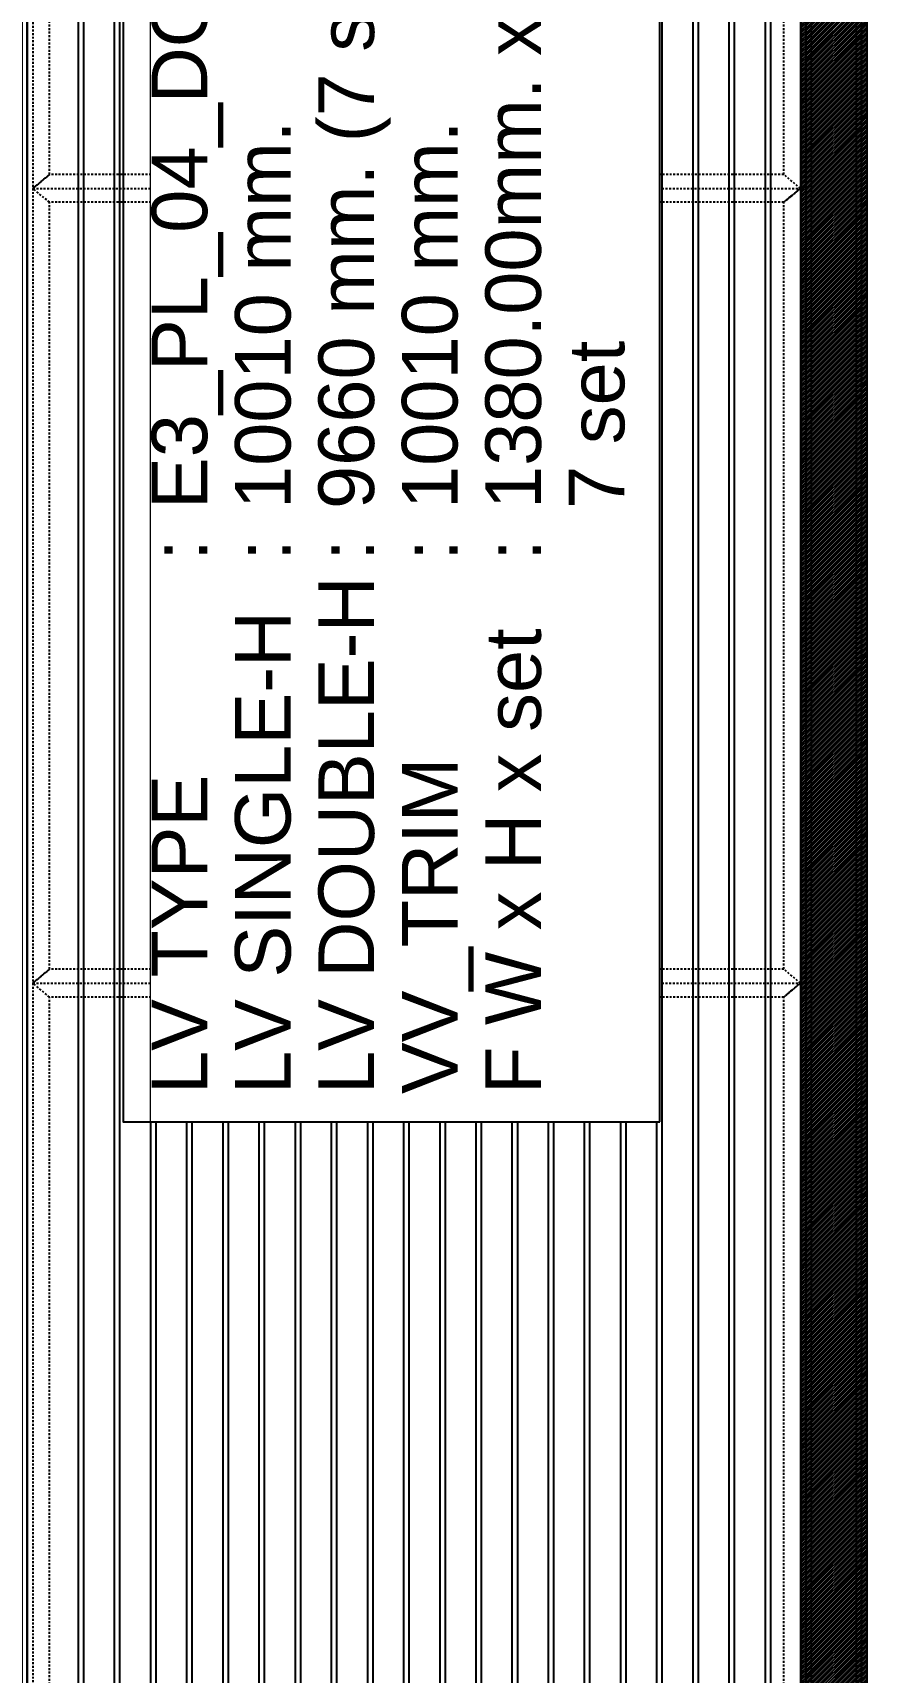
# Model space of a CAD drawing. Header units: millimetres. Extents: x 663313 to 1226001, y 1431724 to 1620898.
# Drawn here: x 958817 to 960317, y 1516005 to 1518955 of the extents above; entities that cross this region are included whole.
import ezdxf

# ---------------------------------------------------------------- set-up
doc = ezdxf.new("R2010")
doc.units = ezdxf.units.MM
doc.set_wipeout_variables(frame=1)
for name, pattern in [('CENTER', [50.800000000000004, 31.75, -6.35, 6.35, -6.35]), ('DPA_Grid _ Level 100', [1000, 550, -160, 130, -160]), ('Grid Line', [22.225, 12.7, -3.175000000000001, 3.175000000000001, -3.175000000000001]), ('HIDDEN', [0.375, 0.25, -0.125]), ('TA_GL_000.70000', [1.925, 0.7, -0.175, 0.175, -0.175, 0.7]), ('TA_HL_001.00000', [6.5, 3.55, -2.95]), ('XKITLINE00', [0]), ('XKITLINE02', [4, 2, -2])]:
    doc.linetypes.add(name, pattern=pattern)
for name, color, linetype, plot in [('000 - 0_HIDE_OBJ_FRAMING_DEF_SUB', 7, 'Continuous', False), ('000_AREA_ASPG_AREA_HATCH_', 7, 'Continuous', False), ('000_AREA_ASPG_AREA_MAIN_COLOR_1', 7, 'Continuous', False)]:
    doc.layers.add(name, color=color, linetype=linetype, plot=plot)
for name, color, linetype in [('000 - 0_SYM_DWG_GRIDLINE_MAIN_COLOR_251', 7, 'Continuous'), ('000 - CONCRETE_COL_HATCH_', 7, 'Continuous'), ('000 - ESTIMATE_ASPG_MAIN_COLOR_6', 7, 'Continuous'), ('000 - ESTIMATE_ASPG_TEXT_COLOR_1', 7, 'Continuous'), ('000 - ESTIMATE_ASPG_WIPEOUT_', 7, 'Continuous'), ('000 - GRID', 7, 'CENTER'), ('010 - ASPG_EXTR_MAIN_COLOR_2', 7, 'Continuous'), ('010 - ASPG_EXTR_WIPEOUT_', 7, 'Continuous'), ('010 - ASPG_FRAMING_MAIN_COLOR_1', 7, 'Continuous'), ('010 - ASPG_FRAMING_SUB_COLOR_2', 7, 'Continuous')]:
    doc.layers.add(name, color=color, linetype=linetype)
for name, color, linetype, lineweight in [('A-FLOR-E', 7, 'Continuous', 9), ('Bolt', 7, 'Continuous', 0), ('Part', 7, 'Continuous', 0)]:
    doc.layers.add(name, color=color, linetype=linetype, lineweight=lineweight)
doc.styles.add('_Arial', font='arial.ttf')
doc.styles.add('Arial', font='arial.ttf')
doc.styles.add('TA', font='', dxfattribs={"height": 4.5})
doc.styles.get('TA').set_extended_font_data('Cordia New')
doc.dimstyles.new('Dim - 40 - End', dxfattribs={"dimscale": 0.04, "dimtxt": 3, "dimasz": 1, "dimexe": 0, "dimexo": 2.5, "dimgap": 1.5, "dimtad": 1, "dimdec": 0, "dimlfac": 1000, "dimzin": 1, "dimdsep": 46, "dimtxsty": 'Arial', "dimblk": 'END', "dimcen": 0.09, "dimclrd": 7, "dimclre": 7, "dimclrt": 7, "dimadec": 0, "dimazin": 0, "dimtfac": 1, "dimtdec": 0, "dimtix": 1, "dimtofl": 0, "dimtmove": 2, "dimatfit": 3, "dimfxl": 1, "dimtfill": 1, "dimtfillclr": 256, "dimtolj": 1, "dimtzin": 0, "dimarcsym": 0})

# ---------------------------------------------------------------- blocks, each defined once
blk = doc.blocks.new('*U4825')
at = {"layer": '000 - 0_SYM_DWG_GRIDLINE_MAIN_COLOR_251', "color": 7, "linetype": 'ByBlock', "ltscale": 5}
blk.add_line((30, 7.023125110215677e-13), (-325.9999999999993, -6.822776000611202e-13), dxfattribs=at)
at = {"color": 7, "style": 'TA', "flags": 1}
blk.add_attdef('LOCATION', (5.999999999999999, -6.000000000000001), '', height=4.5, rotation=270, dxfattribs=at)
blk = doc.blocks.new('W-1-PP18-ST_ENT4_REV00_20260602-145720_ELEVATION_3_DIMS')
at = {"layer": '000 - GRID', "color": 7, "linetype": 'TA_GL_000.70000', "xscale": 50, "yscale": 50, "zscale": 50, "rotation": 180}
for p in [(-14800, 110950.0000000002), (-14800, 109850.0000000002), (-14800, 108540.0000000002)]:
    blk.add_blockref('*U4825', p, dxfattribs=at)
blk = doc.blocks.new('W-1-PP18-ST_ENT4_REV00_20260602-153342_ELEVATION_3_EX')
at = {"layer": '000 - 0_HIDE_OBJ_FRAMING_DEF_SUB', "color": 7, "linetype": 'DPA_Grid _ Level 100'}
blk.add_line((-21029.53614611097, 110950), (7102.105642674607, 110950), dxfattribs=at)
blk = doc.blocks.new('GM_Louver Grill Vertical Z1 - Z Profile-23736417-ENT 4 ELE-3 sheet')
at = {"layer": '000 - 0_HIDE_OBJ_FRAMING_DEF_SUB', "color": 7}
blk.add_line((-1809423.641569018, 105340.0000002384), (-1809423.641569018, 115350.0000002384), dxfattribs=at)
blk = doc.blocks.new('8')
at = {"layer": '000 - 0_HIDE_OBJ_FRAMING_DEF_SUB', "color": 7}
for p, q in [((185524.8187365532, 115350.0000002384), (185524.8187365532, 105340.0000002384)), ((185624.8187366724, 115350.0000002384), (185624.8187366724, 105340.0000002384))]:
    blk.add_line(p, q, dxfattribs=at)
for points in [[(184074.8186743259, 115350.0000002384), (185574.818736434, 115350.0000002384), (185574.818736434, 105340.0000002384), (184074.8186743259, 105340.0000002384)], [(187074.8187988997, 115350.0000002384), (185574.818736434, 115350.0000002384), (185574.818736434, 105340.0000002384), (187074.8187988997, 105340.0000002384)]]:
    blk.add_lwpolyline(points, close=True, dxfattribs=at)
for p in [(1993598.460225582, 2.384185791015625e-07), (1993673.460229039, 2.384185791015625e-07), (1993748.460232496, 2.384185791015625e-07), (1993823.460235834, 2.384185791015625e-07), (1993898.460239291, 2.384185791015625e-07), (1993973.460242629, 2.384185791015625e-07), (1994048.460246205, 2.384185791015625e-07), (1994123.460249662, 2.384185791015625e-07), (1994198.460253119, 2.384185791015625e-07), (1994273.460256815, 2.384185791015625e-07), (1994348.460260153, 2.384185791015625e-07), (1994423.46026361, 2.384185791015625e-07), (1994498.460267067, 2.384185791015625e-07), (1994573.460270524, 2.384185791015625e-07), (1994648.460273981, 2.384185791015625e-07), (1994723.460277319, 2.384185791015625e-07), (1994798.460280776, 2.384185791015625e-07), (1994873.460284233, 2.384185791015625e-07)]:
    blk.add_blockref('GM_Louver Grill Vertical Z1 - Z Profile-23736417-ENT 4 ELE-3 sheet', p, dxfattribs=at)
blk = doc.blocks.new('*A3402344')
at = {"layer": 'Part', "color": 7, "linetype": 'XKITLINE00', "lineweight": 0}
for p, q in [((658.5472110000001, 131.130227), (659.5472110000001, 131.130227)), ((658.5472110000001, 131.130227), (658.5472110000001, 118.530227)), ((659.5472110000001, 131.130227), (659.5472110000001, 118.530227)), ((658.5472110000001, 117.820227), (658.5472110000001, 103.530227)), ((659.5472110000001, 117.820227), (659.5472110000001, 103.530227))]:
    blk.add_line(p, q, dxfattribs=at)
at = {"layer": 'Part', "color": 7, "linetype": 'XKITLINE02', "lineweight": 0}
for p, q in [((658.5472120000001, 131.130227), (658.5472120000001, 75.930227)), ((659.0172110000001, 131.130227), (659.0172110000001, 75.930227)), ((659.017212, 131.130227), (659.017212, 75.930227)), ((659.077211, 131.130227), (659.077211, 75.930227)), ((659.077212, 131.130227), (659.077212, 75.930227)), ((659.5472110000001, 131.130227), (659.5472120000001, 131.130227)), ((659.5472110000001, 131.130227), (659.5472120000001, 131.130227)), ((659.5472120000001, 131.130227), (659.5472120000001, 75.930227)), ((658.5472110000001, 118.530227), (658.5472110000001, 117.820227)), ((659.5472110000001, 118.530227), (659.5472110000001, 117.820227))]:
    blk.add_line(p, q, dxfattribs=at)
blk = doc.blocks.new('*A3482404')
at = {"layer": 'Part', "color": 7, "linetype": 'XKITLINE00', "lineweight": 0}
for p, q in [((659.017209, 117.820227), (659.077209, 117.820227)), ((659.017209, 117.520227), (659.017209, 117.820227)), ((659.077211, 117.820227), (659.077209, 117.820227)), ((659.077209, 117.820227), (659.077209, 117.520227)), ((659.077209, 117.520227), (659.017209, 117.520227)), ((659.01721, 116.820227), (659.017209, 117.520227)), ((659.077209, 117.520227), (659.0772099999999, 116.820227)), ((659.0772099999999, 116.820227), (659.01721, 116.820227))]:
    blk.add_line(p, q, dxfattribs=at)
at = {"layer": 'Part', "color": 7, "linetype": 'XKITLINE02', "lineweight": 0}
for p, q in [((659.0172110000001, 116.820227), (659.0172110000001, 117.820227)), ((659.077209, 117.820227), (659.077211, 117.820227)), ((659.077211, 116.820227), (659.077211, 117.820227))]:
    blk.add_line(p, q, dxfattribs=at)
blk = doc.blocks.new('*A3483405')
at = {"layer": 'Part', "color": 7, "linetype": 'XKITLINE00', "lineweight": 0}
for p, q in [((658.547209, 117.820227), (658.547209, 117.880227)), ((659.547209, 117.820227), (658.547209, 117.820227)), ((659.547209, 117.820227), (659.547209, 117.880227)), ((659.5472110000001, 117.820227), (659.547209, 117.820227))]:
    blk.add_line(p, q, dxfattribs=at)
at = {"layer": 'Part', "color": 7, "linetype": 'XKITLINE02', "lineweight": 0}
for p, q in [((658.547209, 117.880227), (658.5472110000001, 117.880227)), ((658.547209, 117.880227), (659.5472110000001, 117.880227)), ((658.5472110000001, 117.880227), (658.5472110000001, 117.820227)), ((659.547209, 117.820227), (659.5472110000001, 117.820227)), ((659.5472110000001, 117.880227), (659.5472110000001, 117.820227))]:
    blk.add_line(p, q, dxfattribs=at)
blk = doc.blocks.new('*A3484406')
at = {"layer": 'Bolt'}
for points in [[(658.8172102138168, 117.88022684599), (658.8172102138168, 117.82022684599), (658.6772096527653, 117.82022684599), (658.6772096527653, 117.88022684599)], [(658.8172100225491, 117.94022684599), (658.8172100225491, 117.88022684599), (658.6772098440329, 117.88022684599), (658.6772098440329, 117.94022684599)], [(659.4172102138162, 117.88022684599), (659.4172102138162, 117.82022684599), (659.2772096527648, 117.82022684599), (659.2772096527648, 117.88022684599)], [(659.4172100225486, 117.94022684599), (659.4172100225486, 117.88022684599), (659.2772098440323, 117.88022684599), (659.2772098440323, 117.94022684599)]]:
    blk.add_hatch(color=7, dxfattribs=at).paths.add_polyline_path(points, flags=17)
at = {"layer": 'Bolt', "color": 7, "linetype": 'XKITLINE00', "lineweight": 0}
for p, q in [((658.74721, 117.741027), (658.74721, 118.170227)), ((659.34721, 117.741027), (659.34721, 118.170227)), ((658.67721, 117.880227), (658.67721, 117.940227)), ((658.67721, 117.820227), (658.67721, 117.880227)), ((658.8172099999999, 117.880227), (658.8172099999999, 117.940227)), ((658.8172099999999, 117.820227), (658.8172099999999, 117.880227)), ((659.27721, 117.880227), (659.27721, 117.940227)), ((659.27721, 117.820227), (659.27721, 117.880227)), ((659.41721, 117.880227), (659.41721, 117.940227)), ((659.41721, 117.820227), (659.41721, 117.880227))]:
    blk.add_line(p, q, dxfattribs=at)
blk = doc.blocks.new('*A3495417')
at = {"layer": 'Bolt'}
for points in [[(658.0772110554091, 131.23022684599), (658.0772110554091, 131.33022684599), (658.2172116164609, 131.33022684599), (658.2172116164609, 131.23022684599)], [(659.8772110554074, 131.23022684599), (659.8772110554074, 131.33022684599), (660.0172116164591, 131.33022684599), (660.0172116164591, 131.23022684599)]]:
    blk.add_hatch(color=7, dxfattribs=at).paths.add_polyline_path(points, flags=17)
at = {"layer": 'Bolt', "color": 7, "linetype": 'XKITLINE00', "lineweight": 0}
for p, q in [((658.077211, 131.230227), (658.077211, 131.330227)), ((658.1472110000001, 131.230227), (658.1472110000001, 131.330227)), ((658.217212, 131.230227), (658.217212, 131.330227)), ((659.877211, 131.230227), (659.877211, 131.330227)), ((659.947211, 131.230227), (659.947211, 131.330227)), ((660.017212, 131.230227), (660.017212, 131.330227))]:
    blk.add_line(p, q, dxfattribs=at)
blk = doc.blocks.new('*A3496418')
at = {"layer": 'Bolt', "color": 7, "linetype": 'XKITLINE02', "lineweight": 0}
for p, q in [((659.077211, 131.000227), (659.0172110000001, 131.000227)), ((659.127211, 131.100227), (659.077211, 131.100227)), ((659.206411, 130.930227), (658.7772110000001, 130.930227)), ((659.077211, 130.860227), (659.0172110000001, 130.860227)), ((659.127211, 130.760227), (659.077211, 130.760227))]:
    blk.add_line(p, q, dxfattribs=at)
blk = doc.blocks.new('*A3497419')
at = {"layer": 'Part', "color": 7, "linetype": 'XKITLINE00', "lineweight": 0}
for p, q in [((657.74721, 131.530227), (657.9472099999999, 131.330227)), ((657.9472099999999, 131.330227), (660.177212, 131.330227)), ((660.17721, 131.330227), (660.34721, 131.530227))]:
    blk.add_line(p, q, dxfattribs=at)
at = {"layer": 'Part', "color": 7, "linetype": 'XKITLINE02', "lineweight": 0}
for p, q in [((657.74721, 131.530227), (660.347212, 131.530227)), ((657.947212, 131.330227), (657.747212, 131.530227)), ((660.177212, 131.330227), (660.347212, 131.530227))]:
    blk.add_line(p, q, dxfattribs=at)
blk = doc.blocks.new('*A3498420')
at = {"layer": 'Part', "color": 7, "linetype": 'XKITLINE00', "lineweight": 0}
for p, q in [((659.077211, 131.230227), (659.077211, 131.130227)), ((659.677211, 131.180227), (659.127211, 131.180227)), ((659.127211, 131.180227), (659.127211, 131.130227)), ((659.677211, 131.180227), (659.677211, 131.230227))]:
    blk.add_line(p, q, dxfattribs=at)
at = {"layer": 'Part', "color": 7, "linetype": 'XKITLINE02', "lineweight": 0}
for p, q in [((659.077211, 131.230227), (659.677212, 131.230227)), ((659.077212, 130.630227), (659.077211, 131.130227)), ((659.127211, 131.130227), (659.127212, 130.630227)), ((659.677212, 131.230227), (659.677212, 131.180227)), ((659.077211, 130.630227), (659.127212, 130.630227))]:
    blk.add_line(p, q, dxfattribs=at)
blk = doc.blocks.new('*A3499421')
at = {"layer": 'Part', "color": 7, "linetype": 'XKITLINE00', "lineweight": 0}
for p, q in [((657.9472099999999, 131.230227), (657.9472099999999, 131.330227)), ((657.9472099999999, 131.330227), (660.14721, 131.330227)), ((660.14721, 131.230227), (660.14721, 131.330227)), ((660.14721, 131.330227), (660.147212, 131.330227)), ((660.14721, 131.230227), (657.9472099999999, 131.230227)), ((660.147212, 131.230227), (660.14721, 131.230227))]:
    blk.add_line(p, q, dxfattribs=at)
at = {"layer": 'Part', "color": 7, "linetype": 'XKITLINE02', "lineweight": 0}
for p, q in [((657.947212, 131.230227), (657.947212, 131.330227)), ((660.14721, 131.330227), (660.147212, 131.330227)), ((660.147212, 131.230227), (660.147212, 131.330227)), ((660.14721, 131.230227), (660.147212, 131.230227))]:
    blk.add_line(p, q, dxfattribs=at)
blk = doc.blocks.new('*A3562473')
at = {"layer": 'Part', "color": 7, "linetype": 'XKITLINE00', "lineweight": 0}
for p, q in [((668.547236, 131.130227), (669.547236, 131.130227)), ((668.547236, 131.130227), (668.547236, 118.530227)), ((669.547236, 131.130227), (669.547236, 118.530227)), ((668.547236, 117.820227), (668.547236, 103.530227)), ((669.547236, 117.820227), (669.547236, 103.530227))]:
    blk.add_line(p, q, dxfattribs=at)
at = {"layer": 'Part', "color": 7, "linetype": 'XKITLINE02', "lineweight": 0}
for p, q in [((668.547237, 131.130227), (668.547237, 84.030227)), ((669.017236, 131.130227), (669.017236, 84.030227)), ((669.017237, 131.130227), (669.017237, 84.030227)), ((669.0772360000001, 131.130227), (669.0772360000001, 84.030227)), ((669.077237, 131.130227), (669.077237, 84.030227)), ((669.547236, 131.130227), (669.547237, 131.130227)), ((669.547236, 131.130227), (669.547237, 131.130227)), ((669.547237, 131.130227), (669.547237, 84.030227)), ((668.547236, 118.530227), (668.547236, 117.820227)), ((669.547236, 118.530227), (669.547236, 117.820227))]:
    blk.add_line(p, q, dxfattribs=at)
blk = doc.blocks.new('*A3655497')
at = {"layer": 'Part', "color": 7, "linetype": 'XKITLINE00', "lineweight": 0}
for p, q in [((669.017234, 117.820227), (669.077234, 117.820227)), ((669.017234, 117.520227), (669.017234, 117.820227)), ((669.0772360000001, 117.820227), (669.077234, 117.820227)), ((669.077234, 117.820227), (669.077234, 117.520227)), ((669.077234, 117.520227), (669.017234, 117.520227)), ((669.017236, 116.820227), (669.017234, 117.520227)), ((669.077234, 117.520227), (669.0772360000001, 116.820227)), ((669.0772360000001, 116.820227), (669.017236, 116.820227))]:
    blk.add_line(p, q, dxfattribs=at)
at = {"layer": 'Part', "color": 7, "linetype": 'XKITLINE02', "lineweight": 0}
for p, q in [((669.017236, 116.820227), (669.017236, 117.820227)), ((669.077234, 117.820227), (669.0772360000001, 117.820227)), ((669.0772360000001, 116.820227), (669.0772360000001, 117.820227))]:
    blk.add_line(p, q, dxfattribs=at)
blk = doc.blocks.new('*A3656498')
at = {"layer": 'Part', "color": 7, "linetype": 'XKITLINE00', "lineweight": 0}
for p, q in [((668.547234, 117.820227), (668.547234, 117.880227)), ((669.547234, 117.820227), (668.547234, 117.820227)), ((669.547234, 117.820227), (669.547234, 117.880227)), ((669.547236, 117.820227), (669.547234, 117.820227))]:
    blk.add_line(p, q, dxfattribs=at)
at = {"layer": 'Part', "color": 7, "linetype": 'XKITLINE02', "lineweight": 0}
for p, q in [((668.547234, 117.880227), (668.547236, 117.880227)), ((668.547234, 117.880227), (669.547236, 117.880227)), ((668.547236, 117.880227), (668.547236, 117.820227)), ((669.547234, 117.820227), (669.547236, 117.820227)), ((669.547236, 117.820227), (669.547236, 117.880227))]:
    blk.add_line(p, q, dxfattribs=at)
blk = doc.blocks.new('*A3657499')
at = {"layer": 'Bolt'}
for points in [[(668.8172354675557, 117.88022684599), (668.8172354675557, 117.82022684599), (668.6772349065043, 117.82022684599), (668.6772349065043, 117.88022684599)], [(668.8172352762881, 117.94022684599), (668.8172352762881, 117.88022684599), (668.6772350977718, 117.88022684599), (668.6772350977718, 117.94022684599)], [(669.4172354675552, 117.88022684599), (669.4172354675552, 117.82022684599), (669.2772349065036, 117.82022684599), (669.2772349065036, 117.88022684599)], [(669.4172352762876, 117.94022684599), (669.4172352762876, 117.88022684599), (669.2772350977713, 117.88022684599), (669.2772350977713, 117.94022684599)]]:
    blk.add_hatch(color=7, dxfattribs=at).paths.add_polyline_path(points, flags=17)
at = {"layer": 'Bolt', "color": 7, "linetype": 'XKITLINE00', "lineweight": 0}
for p, q in [((668.7472349999999, 117.741027), (668.7472349999999, 118.170227)), ((669.347235, 117.741027), (669.347235, 118.170227)), ((668.677235, 117.880227), (668.677235, 117.940227)), ((668.677235, 117.820227), (668.677235, 117.880227)), ((668.817235, 117.880227), (668.817235, 117.940227)), ((668.817235, 117.820227), (668.817235, 117.880227)), ((669.277235, 117.880227), (669.277235, 117.940227)), ((669.277235, 117.820227), (669.277235, 117.880227)), ((669.417235, 117.880227), (669.417235, 117.940227)), ((669.417235, 117.820227), (669.417235, 117.880227))]:
    blk.add_line(p, q, dxfattribs=at)
blk = doc.blocks.new('*A3658500')
at = {"layer": 'Bolt'}
for points in [[(668.077236309148, 131.23022684599), (668.077236309148, 131.33022684599), (668.2172368701997, 131.33022684599), (668.2172368701997, 131.23022684599)], [(669.8772363091464, 131.23022684599), (669.8772363091464, 131.33022684599), (670.0172368701982, 131.33022684599), (670.0172368701982, 131.23022684599)]]:
    blk.add_hatch(color=7, dxfattribs=at).paths.add_polyline_path(points, flags=17)
at = {"layer": 'Bolt', "color": 7, "linetype": 'XKITLINE00', "lineweight": 0}
for p, q in [((668.0772360000001, 131.230227), (668.0772360000001, 131.330227)), ((668.147237, 131.230227), (668.147237, 131.330227)), ((668.217237, 131.230227), (668.217237, 131.330227)), ((669.877236, 131.230227), (669.877236, 131.330227)), ((669.947237, 131.230227), (669.947237, 131.330227)), ((670.017237, 131.230227), (670.017237, 131.330227))]:
    blk.add_line(p, q, dxfattribs=at)
blk = doc.blocks.new('*A3659501')
at = {"layer": 'Bolt', "color": 7, "linetype": 'XKITLINE02', "lineweight": 0}
for p, q in [((669.077237, 131.000227), (669.017237, 131.000227)), ((669.127237, 131.100227), (669.077237, 131.100227)), ((669.206437, 130.930227), (668.777237, 130.930227)), ((669.077237, 130.860227), (669.017237, 130.860227)), ((669.127237, 130.760227), (669.077237, 130.760227))]:
    blk.add_line(p, q, dxfattribs=at)
blk = doc.blocks.new('*A3660502')
at = {"layer": 'Part', "color": 7, "linetype": 'XKITLINE00', "lineweight": 0}
for p, q in [((667.7472349999999, 131.530227), (667.9472360000001, 131.330227)), ((667.9472360000001, 131.330227), (670.177237, 131.330227)), ((670.177236, 131.330227), (670.347235, 131.530227))]:
    blk.add_line(p, q, dxfattribs=at)
at = {"layer": 'Part', "color": 7, "linetype": 'XKITLINE02', "lineweight": 0}
for p, q in [((667.7472349999999, 131.530227), (670.347238, 131.530227)), ((667.947237, 131.330227), (667.747238, 131.530227)), ((670.177237, 131.330227), (670.347238, 131.530227))]:
    blk.add_line(p, q, dxfattribs=at)
blk = doc.blocks.new('*A3661503')
at = {"layer": 'Part', "color": 7, "linetype": 'XKITLINE00', "lineweight": 0}
for p, q in [((669.0772360000001, 131.230227), (669.0772360000001, 131.130227)), ((669.677236, 131.180227), (669.127236, 131.180227)), ((669.127236, 131.180227), (669.127236, 131.130227)), ((669.677236, 131.180227), (669.677236, 131.230227))]:
    blk.add_line(p, q, dxfattribs=at)
at = {"layer": 'Part', "color": 7, "linetype": 'XKITLINE02', "lineweight": 0}
for p, q in [((669.0772360000001, 131.230227), (669.677237, 131.230227)), ((669.077237, 130.630227), (669.0772360000001, 131.130227)), ((669.127236, 131.130227), (669.127237, 130.630227)), ((669.677237, 131.230227), (669.677237, 131.180227)), ((669.0772360000001, 130.630227), (669.127237, 130.630227))]:
    blk.add_line(p, q, dxfattribs=at)
blk = doc.blocks.new('*A3662504')
at = {"layer": 'Part', "color": 7, "linetype": 'XKITLINE00', "lineweight": 0}
for p, q in [((667.9472360000001, 131.230227), (667.9472360000001, 131.330227)), ((667.9472360000001, 131.330227), (670.147236, 131.330227)), ((670.147236, 131.230227), (670.147236, 131.330227)), ((670.147236, 131.330227), (670.147237, 131.330227)), ((670.147236, 131.230227), (667.9472360000001, 131.230227)), ((670.147237, 131.230227), (670.147236, 131.230227))]:
    blk.add_line(p, q, dxfattribs=at)
at = {"layer": 'Part', "color": 7, "linetype": 'XKITLINE02', "lineweight": 0}
for p, q in [((667.947237, 131.230227), (667.947237, 131.330227)), ((670.147236, 131.330227), (670.147237, 131.330227)), ((670.147237, 131.230227), (670.147237, 131.330227)), ((670.147236, 131.230227), (670.147237, 131.230227))]:
    blk.add_line(p, q, dxfattribs=at)
blk = doc.blocks.new('END')
at = {"color": 7}
for p, q in [((1.5, 0), (-1.5, 0)), ((-0.7954951288348298, -0.7954951288348866), (0.7954951288348866, 0.7954951288348298)), ((0, 1.5), (0, -1.5))]:
    blk.add_line(p, q, dxfattribs=at)
blk = doc.blocks.new('*D5034')
at = {"layer": '000 - 0_HIDE_OBJ_FRAMING_DEF_SUB', "color": 7, "lineweight": -2, "transparency": 16777216}
for p, q in [((-10360.00000017916, 110084.1764193535), (-10360.00000017916, 110335.1147480011)), ((-10359.96000017916, 110335.1147480011), (-8275.040000179164, 110335.1147480011)), ((-8275.000000179163, 110084.1764193535), (-8275.000000179163, 110335.1147480011))]:
    blk.add_line(p, q, dxfattribs=at)
at = {"layer": 'Defpoints', "color": 7, "transparency": 16777216}
for p in [(-8275.000000179163, 110335.1147480011), (-10360.00000017916, 110084.0764193535), (-8275.000000179163, 110084.0764193535)]:
    blk.add_point(p, dxfattribs=at)
at = {"layer": '000 - 0_HIDE_OBJ_FRAMING_DEF_SUB', "color": 7, "lineweight": -2, "transparency": 16777216, "xscale": 0.04, "yscale": 0.04, "zscale": 0.04, "rotation": 180}
blk.add_blockref('END', (-10360.00000017916, 110335.1147480011), dxfattribs=at)
at = {"layer": '000 - 0_HIDE_OBJ_FRAMING_DEF_SUB', "color": 7, "lineweight": -2, "transparency": 16777216, "xscale": 0.04, "yscale": 0.04, "zscale": 0.04}
blk.add_blockref('END', (-8275.000000179163, 110335.1147480011), dxfattribs=at)
at = {"layer": '000 - 0_HIDE_OBJ_FRAMING_DEF_SUB', "color": 7, "transparency": 16777216, "insert": (-9317.500000179163, 110335.2360167596), "char_height": 0.12, "attachment_point": 5, "style": 'Arial', "bg_fill": 3, "box_fill_scale": 1.1, "bg_fill_color": 256, "bg_fill_true_color": 13158600, "bg_fill_transparency": 0}
blk.add_mtext('\\A1;2085000', dxfattribs=at)
blk = doc.blocks.new('*D4539')
at = {"layer": '000 - 0_HIDE_OBJ_FRAMING_DEF_SUB', "color": 7, "lineweight": -2, "transparency": 16777216}
for p, q in [((-8275.000000179163, 109840.0999537468), (-8275.000000179163, 110091.038282156)), ((-8274.960000179162, 110091.038282156), (-8250.040000179164, 110091.038282156)), ((-8250.000000179163, 109954.913688755), (-8250.000000179163, 110091.038282156))]:
    blk.add_line(p, q, dxfattribs=at)
at = {"layer": 'Defpoints', "color": 7, "transparency": 16777216}
for p in [(-8250.000000179163, 109954.813688755), (-8275.000000179163, 109839.9999537468)]:
    blk.add_point(p, dxfattribs=at)
at = {"layer": '000 - 0_HIDE_OBJ_FRAMING_DEF_SUB', "color": 7, "lineweight": -2, "transparency": 16777216, "xscale": 0.04, "yscale": 0.04, "zscale": 0.04, "rotation": 180}
blk.add_blockref('END', (-8275.000000179163, 110091.038282156), dxfattribs=at)
at = {"layer": '000 - 0_HIDE_OBJ_FRAMING_DEF_SUB', "color": 7, "lineweight": -2, "transparency": 16777216, "xscale": 0.04, "yscale": 0.04, "zscale": 0.04}
blk.add_blockref('END', (-8250.000000179163, 110091.038282156), dxfattribs=at)
at = {"layer": '000 - 0_HIDE_OBJ_FRAMING_DEF_SUB', "color": 7, "transparency": 16777216, "insert": (-8262.500000179163, 110091.1595509145), "char_height": 0.12, "attachment_point": 5, "style": 'Arial', "bg_fill": 3, "box_fill_scale": 1.1, "bg_fill_color": 256, "bg_fill_true_color": 13158600, "bg_fill_transparency": 0}
blk.add_mtext('\\A1;25000', dxfattribs=at)
at = {"layer": 'Defpoints', "color": 7, "transparency": 16777216}
blk.add_point((-8250.000000179163, 110091.038282156), dxfattribs=at)
blk = doc.blocks.new('*D5035')
at = {"layer": '000 - 0_HIDE_OBJ_FRAMING_DEF_SUB', "color": 7, "lineweight": -2, "transparency": 16777216}
for p, q in [((-8250.000000179163, 110198.9901543617), (-8250.000000179163, 110335.1147480011)), ((-8249.960000179162, 110335.1147480011), (-7850.040000179163, 110335.1147480011)), ((-7850.000000179163, 110120.1177049637), (-7850.000000179163, 110335.1147480011))]:
    blk.add_line(p, q, dxfattribs=at)
at = {"layer": 'Defpoints', "color": 7, "transparency": 16777216}
for p in [(-7850.000000179163, 110335.1147480011), (-8250.000000179163, 110198.8901543617), (-7850.000000179163, 110120.0177049637)]:
    blk.add_point(p, dxfattribs=at)
at = {"layer": '000 - 0_HIDE_OBJ_FRAMING_DEF_SUB', "color": 7, "lineweight": -2, "transparency": 16777216, "xscale": 0.04, "yscale": 0.04, "zscale": 0.04, "rotation": 180}
blk.add_blockref('END', (-8250.000000179163, 110335.1147480011), dxfattribs=at)
at = {"layer": '000 - 0_HIDE_OBJ_FRAMING_DEF_SUB', "color": 7, "lineweight": -2, "transparency": 16777216, "xscale": 0.04, "yscale": 0.04, "zscale": 0.04}
blk.add_blockref('END', (-7850.000000179163, 110335.1147480011), dxfattribs=at)
at = {"layer": '000 - 0_HIDE_OBJ_FRAMING_DEF_SUB', "color": 7, "transparency": 16777216, "insert": (-8050.000000179163, 110335.2360167596), "char_height": 0.12, "attachment_point": 5, "style": 'Arial', "bg_fill": 3, "box_fill_scale": 1.1, "bg_fill_color": 256, "bg_fill_true_color": 13158600, "bg_fill_transparency": 0}
blk.add_mtext('\\A1;400000', dxfattribs=at)
blk = doc.blocks.new('*D4540')
at = {"layer": '000 - 0_HIDE_OBJ_FRAMING_DEF_SUB', "color": 7, "lineweight": -2, "transparency": 16777216}
for p, q in [((-7850.000000179163, 109876.0412392664), (-7850.000000179163, 110091.0382823038)), ((-7849.960000179163, 110091.0382823038), (-7825.037300088755, 110091.0382823038)), ((-7824.997300088755, 109840.0999538946), (-7824.997300088755, 110091.0382823038))]:
    blk.add_line(p, q, dxfattribs=at)
at = {"layer": 'Defpoints', "color": 7, "transparency": 16777216}
for p in [(-7850.000000179163, 109875.9412392664), (-7824.997300088755, 109839.9999538946)]:
    blk.add_point(p, dxfattribs=at)
at = {"layer": '000 - 0_HIDE_OBJ_FRAMING_DEF_SUB', "color": 7, "lineweight": -2, "transparency": 16777216, "xscale": 0.04, "yscale": 0.04, "zscale": 0.04, "rotation": 180}
blk.add_blockref('END', (-7850.000000179163, 110091.0382823038), dxfattribs=at)
at = {"layer": '000 - 0_HIDE_OBJ_FRAMING_DEF_SUB', "color": 7, "lineweight": -2, "transparency": 16777216, "xscale": 0.04, "yscale": 0.04, "zscale": 0.04}
blk.add_blockref('END', (-7824.997300088755, 110091.0382823038), dxfattribs=at)
at = {"layer": '000 - 0_HIDE_OBJ_FRAMING_DEF_SUB', "color": 7, "transparency": 16777216, "insert": (-7837.498650133959, 110091.1595919901), "char_height": 0.12, "attachment_point": 5, "style": 'Arial', "bg_fill": 3, "box_fill_scale": 1.1, "bg_fill_color": 256, "bg_fill_true_color": 13158600, "bg_fill_transparency": 0}
blk.add_mtext('\\A1;25003', dxfattribs=at)
at = {"layer": 'Defpoints', "color": 7, "transparency": 16777216}
blk.add_point((-7824.997300088755, 110091.0382823038), dxfattribs=at)
blk = doc.blocks.new('*D5036')
at = {"layer": '000 - 0_HIDE_OBJ_FRAMING_DEF_SUB', "color": 7, "lineweight": -2, "transparency": 16777216}
for p, q in [((-7824.997300088755, 110084.1764193535), (-7824.997300088755, 110335.1147480011)), ((-7824.957300088755, 110335.1147480011), (-4930.040000059954, 110335.1147480011)), ((-4930.000000059954, 110084.1764193535), (-4930.000000059954, 110335.1147480011))]:
    blk.add_line(p, q, dxfattribs=at)
at = {"layer": 'Defpoints', "color": 7, "transparency": 16777216}
for p in [(-4930.000000059954, 110335.1147480011), (-7824.997300088755, 110084.0764193535), (-4930.000000059954, 110084.0764193535)]:
    blk.add_point(p, dxfattribs=at)
at = {"layer": '000 - 0_HIDE_OBJ_FRAMING_DEF_SUB', "color": 7, "lineweight": -2, "transparency": 16777216, "xscale": 0.04, "yscale": 0.04, "zscale": 0.04, "rotation": 180}
blk.add_blockref('END', (-7824.997300088755, 110335.1147480011), dxfattribs=at)
at = {"layer": '000 - 0_HIDE_OBJ_FRAMING_DEF_SUB', "color": 7, "lineweight": -2, "transparency": 16777216, "xscale": 0.04, "yscale": 0.04, "zscale": 0.04}
blk.add_blockref('END', (-4930.000000059954, 110335.1147480011), dxfattribs=at)
at = {"layer": '000 - 0_HIDE_OBJ_FRAMING_DEF_SUB', "color": 7, "transparency": 16777216, "insert": (-6377.498650074354, 110335.2360167596), "char_height": 0.12, "attachment_point": 5, "style": 'Arial', "bg_fill": 3, "box_fill_scale": 1.1, "bg_fill_color": 256, "bg_fill_true_color": 13158600, "bg_fill_transparency": 0}
blk.add_mtext('\\A1;2894997', dxfattribs=at)
blk = doc.blocks.new('W-1-PP18-ST_ENT4_REV00_20260602-155515_ELEVATION_3_PRECAST')
at = {"layer": '000 - CONCRETE_COL_HATCH_'}
h = blk.add_hatch(dxfattribs=at)
h.set_pattern_fill('ANSI31', angle=-2.197154778051754e-15)
h.set_pattern_definition([(45, (0, 0), (-1122.532015133644, 1122.532015133644), [])])
edge = h.paths.add_edge_path()
edge.add_line((-1445.002800047747, 105359.9999537468), (-1445.002800047747, 115359.9999537468))
edge.add_line((-1445.002800047747, 115359.9999537468), (-4425.002800166956, 115359.9999537468))
edge.add_line((-4425.002800166956, 115359.9999537468), (-4425.002800166956, 105339.9999537468))
edge.add_line((-4425.002800166956, 105339.9999537468), (-13505.00280004775, 105339.9999537468))
edge.add_line((-13505.00280004775, 105339.9999537468), (-13505.00280004775, 102340.0000000002))
edge.add_line((-13505.00280004775, 102340.0000000002), (-1445.002600014559, 102340.0000000002))
edge.add_line((-1445.002600014559, 102340.0000000002), (-1445.002600014559, 105339.9999537468))
h = blk.add_hatch(dxfattribs=at)
h.set_pattern_fill('AR-CONC', scale=0.05, angle=-2.197154778051754e-15)
h.set_pattern_definition([(50, (0, 0), (4554.6167249001, -398.4771384725773), [476.2500000000001, -5238.750000000001]), (355, (0, 0), (-881.0855356242333, 4776.421130975879), [381, -4191.01460425]), (100.4514447, (379.550175, -33.20633750000002), (3673.531177258832, 4377.943797804877), [404.75022, -4452.256114999999]), (46.1842, (4.870143301721899e-14, 1270), (6776.976022303248, -1051.058198318179), [714.3750000000001, -7858.125000000001]), (96.63555760999996, (564.7475000000001, 1182.4125), (5935.103351287576, 6185.653114943038), [607.1255785000001, -6678.390204000001]), (351.1841511700001, (4.870143301721899e-14, 1270), (5935.103351624426, 6185.653114638317), [571.4991767500002, -6286.493298]), (21, (635, 952.5000000000001), (3790.359781728313, -2556.62995467719), [476.2500000000001, -5238.750000000001]), (326.0000000000001, (635, 952.5000000000001), (1545.050708691177, 4604.699153057982), [381, -4191]), (71.45144499999999, (950.863315, 739.4475025), (5335.410481967904, 2048.069222147632), [404.7502200000001, -4452.24844]), (37.50000000000001, (0, 0), (77.21508126479551, 2113.875971828828), [0, -4140.200000000001, 0, -4254.500000000001, 0, -4206.875000000001]), (7.499999999999998, (0, 0), (1670.491562757644, 2504.514370452988), [0, -2425.7, 0, -4044.949999999999, 0, -1603.375]), (327.5, (-1416.05, 5.430209781419918e-14), (3389.764879171785, -143.2185998168362), [0, -1587.5, 0, -4953.000000000001, 0, -6572.250000000001]), (317.5, (-2051.05, 7.865281432280867e-14), (3703.229534650452, 635.6622758333257), [0, -2063.75, 0, -3289.3, 0, -4667.25])])
edge = h.paths.add_edge_path()
edge.add_line((-1445.002800047747, 105359.9999537468), (-1445.002800047747, 115359.9999537468))
edge.add_line((-1445.002800047747, 115359.9999537468), (-4425.002800166956, 115359.9999537468))
edge.add_line((-4425.002800166956, 115359.9999537468), (-4425.002800166956, 105339.9999537468))
edge.add_line((-4425.002800166956, 105339.9999537468), (-13505.00280004775, 105339.9999537468))
edge.add_line((-13505.00280004775, 105339.9999537468), (-13505.00280004775, 102340.0000000002))
edge.add_line((-13505.00280004775, 102340.0000000002), (-1445.002600014559, 102340.0000000002))
edge.add_line((-1445.002600014559, 102340.0000000002), (-1445.002600014559, 105339.9999537468))
blk = doc.blocks.new('*U4743')
at = {"color": 7}
blk.add_wipeout([(50, -9.094947017729282e-13), (1449.9999999999427, -9.094947017729282e-13), (1449.9999999999427, 10009.999999999998), (50.00000000000091, 10009.999999999998)], dxfattribs=at).dxf.layer = '010 - ASPG_EXTR_WIPEOUT_'
at = {"layer": '010 - ASPG_EXTR_MAIN_COLOR_2', "color": 7}
for points in [[(141.4593810794177, 0), (151.6746462029917, 0), (151.6746462029924, 10010), (141.4593810794184, 10010)], [(206.4593810794177, 0), (216.6746462029917, 0), (216.6746462029924, 10010), (206.4593810794184, 10010)], [(271.4593810794177, 0), (281.6746462029917, 0), (281.6746462029923, 10010), (271.4593810794184, 10010)], [(336.4593810794178, 0), (346.6746462029917, 0), (346.6746462029924, 10010), (336.4593810794184, 10010)], [(401.4593810794177, 0), (411.6746462029917, 0), (411.6746462029923, 10010), (401.4593810794184, 10010)], [(466.4593810794177, 0), (476.6746462029917, 0), (476.6746462029923, 10010), (466.4593810794184, 10010)], [(531.4593810794177, 0), (541.6746462029917, 0), (541.6746462029923, 10010), (531.4593810794183, 10010)], [(596.4593810794177, 0), (606.6746462029917, 0), (606.6746462029923, 10010), (596.4593810794183, 10010)], [(661.4593810794177, 0), (671.6746462029917, 0), (671.6746462029923, 10010), (661.4593810794183, 10010)], [(726.4593810794177, 0), (736.6746462029917, 0), (736.6746462029923, 10010), (726.4593810794183, 10010)], [(791.4593810794177, 0), (801.6746462029917, 0), (801.6746462029923, 10010), (791.4593810794183, 10010)], [(856.4593810794177, 0), (866.6746462029917, 0), (866.6746462029923, 10010), (856.4593810794183, 10010)], [(921.4593810794177, 0), (931.6746462029917, 0), (931.6746462029923, 10010), (921.4593810794183, 10010)], [(986.4593810794177, 0), (996.6746462029917, 0), (996.6746462029923, 10010), (986.4593810794183, 10010)], [(1051.459381079418, 0), (1061.674646202992, 0), (1061.674646202992, 10010), (1051.459381079418, 10010)], [(1116.459381079418, 0), (1126.674646202992, 0), (1126.674646202992, 10010), (1116.459381079418, 10010)], [(1181.459381079418, 0), (1191.674646202992, 0), (1191.674646202992, 10010), (1181.459381079418, 10010)], [(1246.459381079418, 0), (1256.674646202992, 0), (1256.674646202992, 10010), (1246.459381079418, 10010)], [(1311.459381079418, 0), (1321.674646202992, 0), (1321.674646202992, 10010), (1311.459381079418, 10010)], [(1376.459381079418, 0), (1386.674646202992, 0), (1386.674646202992, 10010), (1376.459381079418, 10010)]]:
    blk.add_lwpolyline(points, close=True, dxfattribs=at)
at = {"layer": '010 - ASPG_FRAMING_SUB_COLOR_2', "color": 7}
blk.add_lwpolyline([(50, 0), (1449.999999999942, 0), (1449.999999999942, 10010), (50.00000000000071, 10010)], close=True, dxfattribs=at)
at = {"color": 7}
for points in [[(-50, -9.094947017729282e-13), (49.99999999999909, -9.094947017729282e-13), (50, 10009.999999999998), (-49.99999999999909, 10009.999999999998)], [(1449.9999999999418, -9.094947017729282e-13), (1549.9999999999409, -9.094947017729282e-13), (1549.9999999999409, 10009.999999999998), (1449.9999999999427, 10009.999999999998)]]:
    blk.add_wipeout(points, dxfattribs=at).dxf.layer = '010 - ASPG_EXTR_WIPEOUT_'
at = {"layer": '010 - ASPG_EXTR_MAIN_COLOR_2', "color": 7}
blk.add_lwpolyline([(1441.459381079418, 0), (1451.674646202992, 0), (1451.674646202992, 10010), (1441.459381079418, 10010)], close=True, dxfattribs=at)
at = {"layer": '010 - ASPG_FRAMING_MAIN_COLOR_1', "color": 7}
for points in [[(-50, 0), (-40.00000000000915, 0), (-40.00000000000844, 10010), (-49.99999999999929, 10010)], [(40.00000000378344, 0), (50, 0), (50.00000000000071, 10010), (40.00000000378415, 10010)], [(1449.999999999942, 0), (1459.999999999933, 0), (1459.999999999933, 10010), (1449.999999999942, 10010)], [(1540.000000003725, 0), (1549.999999999942, 0), (1549.999999999942, 10010), (1540.000000003726, 10010)]]:
    blk.add_lwpolyline(points, close=True, dxfattribs=at)
at = {"layer": '010 - ASPG_FRAMING_SUB_COLOR_2', "color": 7}
for points in [[(-50, 0), (50, 0), (50.00000000000071, 10010), (-49.99999999999929, 10010)], [(1449.999999999942, 0), (1549.999999999942, 0), (1549.999999999942, 10010), (1449.999999999942, 10010)]]:
    blk.add_lwpolyline(points, close=True, dxfattribs=at)
blk = doc.blocks.new('*U4802')
at = {"layer": '010 - ASPG_FRAMING_MAIN_COLOR_1', "color": 7, "linetype": 'ByBlock'}
for points in [[(0, 0), (7.171291196355321e-14, 1379.999999999953), (25.00000000000007, 1349.999999999953), (24.99999999999999, 30), (0, 0)], [(1430, 1380.000000002799), (7.171291196355321e-14, 1379.999999999953), (25.00000000000007, 1349.999999999953), (1405, 1350.000000002799)], [(1430, 2.846164666910529e-09), (1430, 1380.000000002799), (1405, 1350.000000002799), (1405, 30.00000000284616), (1430, 2.846164666910529e-09)], [(25, 30), (1405, 30.00000000284616), (1430, 2.846164666910529e-09), (0, 0), (25, 30)]]:
    blk.add_lwpolyline(points, close=True, dxfattribs=at)
blk = doc.blocks.new('A$Cd3cf6656')
at = {"color": 7}
blk.add_wipeout([(-964.6667064253779, -457.3840381991804), (1855.646585289074, -457.3840381991804), (1855.6465852890735, 457.3840381991813), (-964.6667064253779, 457.3840381991822)], dxfattribs=at).dxf.layer = '000 - ESTIMATE_ASPG_WIPEOUT_'
at = {"layer": '000 - ESTIMATE_ASPG_MAIN_COLOR_6', "color": 7}
blk.add_lwpolyline([(-964.6667064253779, -457.3840381991814), (1855.646585289074, -457.3840381991814), (1855.646585289074, 507.3840381991815), (-964.6667064253775, 507.3840381991816)], close=True, dxfattribs=at)
at = {"layer": '000 - ESTIMATE_ASPG_TEXT_COLOR_1', "color": 7, "style": '_Arial'}
for s, p in [('LV TYPE', (-914.6667064253779, 356.4972714870397)), (':', (45, 356.4972714870397)), ('LV SINGLE-H', (-914.6667064253779, 206.4972714870397)), (':', (45, 206.4972714870397)), ('LV DOUBLE-H', (-914.6667064253779, 56.49727148703974)), (':', (45, 56.49727148703974)), ('VV_TRIM', (-914.6667064253779, -93.50272851296027)), (':', (45, -93.50272851296027)), ('F W x H x set', (-914.6667064253779, -243.5027285129603)), (':', (45, -243.5027285129603))]:
    blk.add_text(s, height=100, dxfattribs=at).set_placement(p)
for tag, p in [('LV_TYPE_VAL', (138.0544187482421, 356.4972714870396)), ('LV_SIN-H_VAL', (138.0544187482421, 206.4972714870396)), ('LV_DOU-H_VAL', (138.0544187482421, 56.49727148703963)), ('V-TRIM_VAL', (138.0544187482421, -93.50272851296039)), ('FRAME_VAL', (138.0544187482421, -243.5027285129604)), ('FRAME_SET', (138.0544187482421, -393.5027285129604))]:
    blk.add_attdef(tag, p, '', height=100, dxfattribs=at)
blk = doc.blocks.new('*U5420')
at = {"layer": '000_AREA_ASPG_AREA_HATCH_', "transparency": 33554539}
h = blk.add_hatch(dxfattribs=at)
h.set_pattern_fill('ANSI31')
h.set_pattern_definition([(45, (-24.43541875989873, 9984.110525685559), (-2.245064030267288, 2.245064030267288), [])])
h.paths.add_polyline_path([(-60, 6.123233995736766e-15), (60, 0), (60.00000000000089, 10010), (-59.99999999999911, 10010)])
at = {"layer": '000_AREA_ASPG_AREA_MAIN_COLOR_1', "color": 7}
blk.add_lwpolyline([(-60, 6.123233995736766e-15), (60, 0), (60.00000000000089, 10010), (-59.99999999999911, 10010)], close=True, dxfattribs=at)
blk = doc.blocks.new('W-1-PP18-ST_ENT4_REV00_20260602-153434_ELEVATION_3_ST')
at = {"layer": '000 - 0_HIDE_OBJ_FRAMING_DEF_SUB', "color": 7, "linetype": 'Grid Line'}
blk.add_line((-8050.000000059954, 104112.3282933235), (-8050.000000059954, 116083.3783745766), dxfattribs=at)
at = {"layer": '000 - 0_HIDE_OBJ_FRAMING_DEF_SUB', "color": 7, "linetype": 'HIDDEN', "ltscale": 10}
for p, q in [((-10360.00000017916, 109780.9999537468), (-8275.000000179163, 109780.9999537468)), ((-7824.997300088755, 109780.9999537468), (-4930.000000059954, 109780.9999537468))]:
    blk.add_line(p, q, dxfattribs=at)
at = {"layer": 'A-FLOR-E', "color": 7, "linetype": 'HIDDEN', "ltscale": 20}
blk.add_lwpolyline([(-8250.000000179163, 105339.9999537468), (-8250.000000179163, 114649.9999537468), (-7850.000000179163, 114649.9999537468), (-7850.000000179163, 105339.9999537468)], dxfattribs=at)
at = {"layer": 'Part', "color": 7, "linetype": 'XKITLINE00', "lineweight": 0}
for p, q in [((-8250.000000179163, 111139.9999537468), (-10384.99750000273, 111139.9999537468)), ((-4905.000000059954, 111139.9999537468), (-7850.000000179163, 111139.9999537468))]:
    blk.add_line(p, q, dxfattribs=at)
for points in [[(-10360.00000017916, 109839.9999537468), (-8275.000000179163, 109839.9999537468), (-8275.000000179163, 109774.9999537468), (-10360.00000017916, 109774.9999537468)], [(-7824.997300088755, 109839.9999537468), (-4930.000000059954, 109839.9999537468), (-4930.000000059954, 109774.9999537468), (-7824.997300088755, 109774.9999537468)]]:
    blk.add_lwpolyline(points, close=True, dxfattribs=at)
at = {"color": 7}
blk.add_blockref('8', (-193019.8216605786, 9.999953269958496), dxfattribs=at)
at = {"color": 7, "lineweight": 0, "xscale": 100, "yscale": 100, "zscale": 100}
for name in ['*A3497419', '*A3660502', '*A3499421', '*A3495417', '*A3402344', '*A3496418', '*A3498420', '*A3662504', '*A3658500', '*A3562473', '*A3659501', '*A3661503', '*A3484406', '*A3657499', '*A3483405', '*A3482404', '*A3656498', '*A3655497']:
    blk.add_blockref(name, (-74454.71840006148, 97986.97725367546), dxfattribs=at)
at = {"layer": '000 - 0_HIDE_OBJ_FRAMING_DEF_SUB', "color": 7}
for base, p1, p2, picture, middle in [((-8275.000000179163, 110335.1147480011), (-10360.00000017916, 110084.0764193535), (-8275.000000179163, 110084.0764193535), '*D5034', (-9317.500000179163, 110335.2360167596)), ((-7850.000000179163, 110335.1147480011), (-8250.000000179163, 110198.8901543617), (-7850.000000179163, 110120.0177049637), '*D5035', (-8050.000000179163, 110335.2360167596))]:
    dim = blk.add_linear_dim(base=base, p1=p1, p2=p2, dimstyle='Dim - 40 - End', override={"dimclrd": 7, "dimclre": 7, "dimclrt": 7}, dxfattribs=at)
    dim.commit()
    dim.dimension.update_dxf_attribs({"geometry": picture, "text_midpoint": middle})
dim = blk.add_linear_dim(base=(-7824.997300088755, 110091.0382823039), p1=(-7850.000000179163, 109875.9412392664), p2=(-7824.997300088755, 109839.9999538947), dimstyle='Dim - 40 - End', override={"dimclrd": 7, "dimclre": 7, "dimclrt": 7}, dxfattribs=at)
dim.commit()
dim.dimension.update_dxf_attribs({"geometry": '*D4540', "text_midpoint": (-7837.498650133959, 110091.1595919901), "insert": (0, 1.455191522836685e-11)})
for base, p1, p2, picture, middle in [((-4930.000000059954, 110335.1147480011), (-7824.997300088755, 110084.0764193535), (-4930.000000059954, 110084.0764193535), '*D5036', (-6377.498650074354, 110335.2360167596)), ((-8250.000000179163, 110091.038282156), (-8275.000000179163, 109839.9999537468), (-8250.000000179163, 109954.813688755), '*D4539', (-8262.500000179163, 110091.1595509145))]:
    dim = blk.add_linear_dim(base=base, p1=p1, p2=p2, dimstyle='Dim - 40 - End', override={"dimclrd": 7, "dimclre": 7, "dimclrt": 7}, dxfattribs=at)
    dim.commit()
    dim.dimension.update_dxf_attribs({"geometry": picture, "text_midpoint": middle})

msp = doc.modelspace()

# ---------------------------------------------------------------- block references
at = {"color": 7}
msp.add_blockref('W-1-PP18-ST_ENT4_REV00_20260602-155515_ELEVATION_3_PRECAST', (967692.416508677, 1407605.001143285), dxfattribs=at)

# ---------------------------------------------------------------- next in the draw order: block references
msp.add_blockref('W-1-PP18-ST_ENT4_REV00_20260602-153434_ELEVATION_3_ST', (967692.416508677, 1407605.001143285), dxfattribs=at)

# ---------------------------------------------------------------- next in the draw order: block references
msp.add_blockref('W-1-PP18-ST_ENT4_REV00_20260602-145720_ELEVATION_3_DIMS', (967692.416508677, 1407605.001143285), dxfattribs=at)

# ---------------------------------------------------------------- next in the draw order: block references
msp.add_blockref('W-1-PP18-ST_ENT4_REV00_20260602-153342_ELEVATION_3_EX', (967692.416508677, 1407605.001143285), dxfattribs=at)

# ---------------------------------------------------------------- next in the draw order: block references
msp.add_blockref('*U4743', (958757.4138085862, 1512955.001143285), dxfattribs=at)

# ---------------------------------------------------------------- next in the draw order: block references
msp.add_blockref('*U4743', (960257.4138085862, 1512955.001143285), dxfattribs=at)

# ---------------------------------------------------------------- next in the draw order: block references
msp.add_blockref('*U5420', (960257.4138085862, 1512955.001143285), dxfattribs=at)
at = {"color": 7, "linetype": 'TA_HL_001.00000', "yscale": -1, "rotation": 90}
for p in [(958817.4138085889, 1518675.001143285), (958817.4138085889, 1517245.001143285), (958817.4138085889, 1515815.001143285)]:
    msp.add_blockref('*U4802', p, dxfattribs=at)

# ---------------------------------------------------------------- next in the draw order: block references
at = {"color": 7, "rotation": 90}
msp.add_blockref('A$Cd3cf6656', (959487.4138085903, 1517960.001143285), dxfattribs=at).add_auto_attribs({'LV_TYPE_VAL': 'E3_PL_04_DOUBLE BLANK', 'LV_SIN-H_VAL': '10010 mm. ', 'LV_DOU-H_VAL': '9660 mm. (7 set)', 'V-TRIM_VAL': '10010 mm.', 'FRAME_VAL': '1380.00mm. x 1430.00mm.', 'FRAME_SET': '7 set'})

doc.saveas('drawing.dxf')
